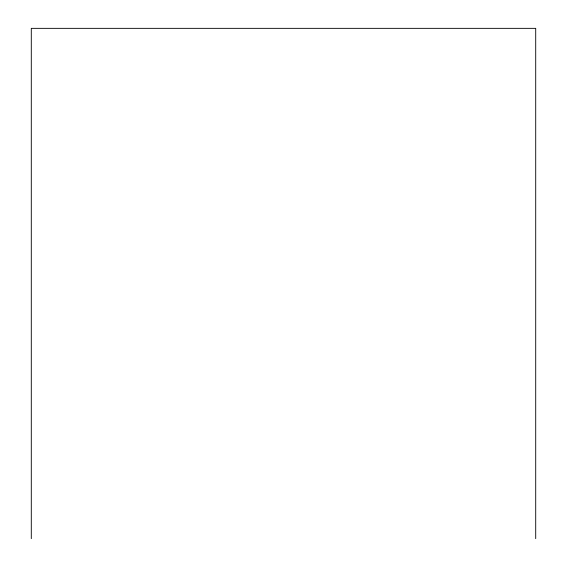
<?xml version="1.0" encoding="UTF-8"?>
<svg xmlns="http://www.w3.org/2000/svg" width="567" height="567" viewBox="0 0 567 567"><rect width="100%" height="100%" fill="white"/><g stroke="black" fill="none" stroke-linecap="round" stroke-linejoin="round"><path stroke-width="0.85" d="M535.709 538.65L535.709 28.35L31.291 28.35L31.291 538.65"/></g></svg>
